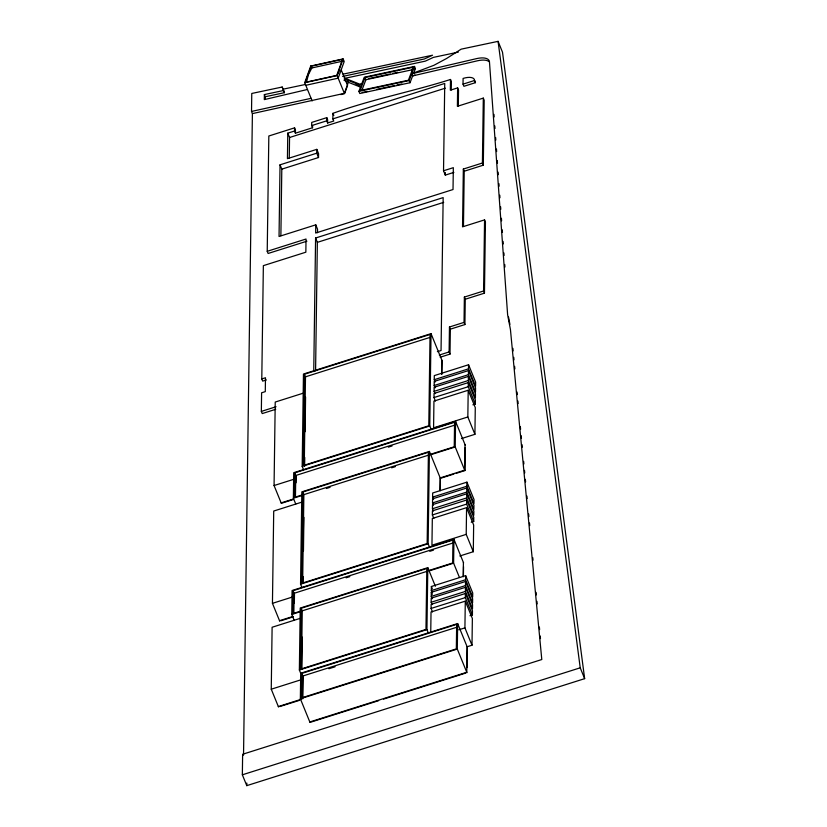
<?xml version="1.0" encoding="UTF-8"?>
<svg xmlns="http://www.w3.org/2000/svg" width="827" height="827" viewBox="0 0 827 827"><rect width="100%" height="100%" fill="white"/><g stroke="black" fill="none" stroke-linecap="round" stroke-linejoin="round"><path stroke-width="1.24" d="M414.968 74.968L412.652 75.846L411.763 73.675L433.803 65.354L446.611 58.469L461.156 49.165L498.081 41.35L502.506 52.194L584.648 678.657L246.777 785.65L242.352 774.806L242.631 754.265L541.788 659.532L510.435 329.497L507.633 314.901L489.439 61.549A16.736 7.309 -22.2 0 0 476.89 58.541L411.732 73.758L412.621 75.929L410.037 82.731L359.786 93.513L358.897 91.342L361.585 84.282L359.187 84.799L347.485 80.126L346.492 82.855M243.531 755.144L252.4 113.609L251.522 111.449L251.77 93.461L282.162 87.031L284.488 92.676L265.271 96.738L265.229 99.261M246.777 785.65L246.808 783.066M284.488 92.676L283.599 90.505L264.382 94.578L264.309 99.612L307.148 89.554M275.722 409.293L262.221 413.572L261.342 411.401L261.601 392.794L265.291 391.626L265.477 377.763L261.787 378.931L262.676 381.102L266.366 379.934M261.787 378.931L263.358 265.653L305.845 252.194L306.031 239.024L267.224 251.315L268.113 253.475L306.91 241.195M267.224 251.315L268.827 136L294.577 127.844L295.456 130.015L295.415 133.188L312.554 127.761L312.585 125.642M278.513 706.982L271.256 689.201L272.114 627.259L300.263 618.338M279.702 621.129L272.445 603.348L273.716 511.045L301.876 502.123M293.564 499.446L281.325 503.323L274.068 485.542L275.226 402.056L303.385 393.135M294.577 127.844L294.536 131.017L287.786 133.157L287.434 158.66L316.813 149.356L316.762 153.191L280.033 164.821L279.04 236.47L315.769 224.841L317.537 229.182L317.485 232.687M280.88 235.695L281.8 169.153L280.033 164.821M289.274 157.895L289.553 137.489L287.786 133.157M294.143 620.281L291.755 614.42L292.086 590.519L453.94 539.266L463.585 562.898M295.756 504.067L293.368 498.216L293.719 472.703L455.574 421.45L465.219 445.091M453.661 541.788L452.958 540.062L293.058 590.695L292.748 613.624L300.118 611.287M455.295 423.982L454.581 422.246L294.691 472.879L294.35 497.42L301.731 495.084M293.843 613.686L294.123 593.29L293.058 590.695M295.446 497.44L295.756 475.484L294.691 472.879M294.35 603.079L294.474 594.158M296.014 482.813L296.107 476.352M378.652 700.655L309.991 722.405L300.346 698.763L300.697 673.261L299.364 670.015L300.222 608.072L427.797 567.673L435.395 586.281M301.886 587.418L300.552 584.162L301.834 491.858L429.409 451.459L440.377 478.347L440.202 490.814M303.509 469.602L302.186 466.356L303.457 374.052L431.032 333.653L442.011 360.541L441.814 374.435M301.193 608.248L300.356 669.219L425.967 629.43L426.815 568.469L301.193 608.248L302.258 610.843L301.452 669.281M302.806 492.034L301.545 583.366L427.156 543.587L428.417 452.255L302.806 492.034L303.86 494.639L302.641 583.397M304.429 374.228L303.168 465.56L428.789 425.781L430.05 334.449L304.429 374.228L305.494 376.823L304.264 465.591M301.669 673.436L301.328 697.967L456.328 648.885L456.669 624.354L301.669 673.436L302.734 676.041L302.424 697.988M301.824 668.878L302.258 637.121M303.013 582.973L303.095 576.543M303.457 550.813L303.912 517.371M304.615 466.449L304.75 457.445M305.101 431.725L305.577 396.991M302.775 698.856L303.085 676.91M312.554 127.761L311.676 125.59L311.717 122.417L326.779 117.651L327.657 119.822L327.616 122.985L333.736 121.052L332.857 118.881L332.93 113.34C371.364 99.436 411.608 91.787 450.498 79.485L451.377 81.656L451.263 89.978M313.743 371.54L315.583 238.021L443.158 197.612L441.049 350.524L437.369 351.692M315.769 224.841L315.656 233.038L453.02 189.538L453.33 167.674L443.53 170.775L445.298 175.107L453.868 172.398M315.583 370.847L317.351 242.352L315.583 238.021M281.8 169.153L318.529 157.523L318.581 153.688L316.813 149.356M327.616 122.985L326.737 120.825L326.779 117.651M428.272 632.862L426.939 629.605L427.797 567.673M429.461 547.019L428.128 543.763L429.409 451.459M431.084 429.203L429.761 425.957L431.032 333.653M430.743 632.355L431.032 612.001L465.291 601.146L472.362 618.493L472 645.215L467.121 646.755L466.769 672.268L309.815 721.971M432.49 611.918L431.074 608.445L431.136 604.351L465.394 593.497L472.475 610.843L472.413 614.947L469.963 615.722M432.107 604.568L431.167 602.252L431.218 598.148L465.477 587.304L472.558 604.651L472.496 608.755L465.425 591.408L465.477 587.304M432.19 598.738L431.239 596.422L431.301 592.318L465.56 581.474L472.641 598.82L472.579 602.924L465.498 585.578L465.56 581.474M432.273 592.907L431.322 590.592L431.384 586.488L465.642 575.644L472.724 592.99L472.662 597.094L465.58 579.748L465.642 575.644M433.782 518.415L432.366 514.952L432.428 510.848L466.686 500.004L473.768 517.351L473.706 521.444L471.256 522.219M433.4 511.065L432.459 508.76L432.511 504.656L466.769 493.802L473.85 511.148L473.788 515.252L466.717 497.906L466.769 493.802M433.482 505.235L432.542 502.93L432.593 498.826L466.852 487.982L473.933 505.328L473.871 509.422L466.79 492.075L466.852 487.982M433.565 499.405L432.614 497.099L432.676 492.995L466.935 482.151L474.016 499.498L473.954 503.591L466.873 486.245L466.935 482.151M435.405 401.023L433.989 397.549L434.051 393.456L468.309 382.601L475.391 399.948L475.329 404.052L472.879 404.827M435.023 393.673L434.082 391.357L434.134 387.253L468.392 376.409L475.473 393.755L475.411 397.859L468.34 380.513L468.392 376.409M435.105 387.842L434.154 385.527L434.216 381.423L468.475 370.579L475.556 387.925L475.494 392.029L468.413 374.683L468.475 370.579M435.188 382.012L434.237 379.696L434.299 375.603L468.558 364.748L475.639 382.095L475.577 386.199L468.495 368.852L468.558 364.748M443.53 170.775L444.74 83.455L332.857 118.881M440.026 490.39L440.202 477.913L464.681 470.16L465.043 444.657M441.639 374L441.825 360.107M445.298 175.107L445.339 172.543M450.498 79.485L450.343 90.184L457.641 87.879L458.53 90.04L458.303 106.021M440.181 357.212L450.002 354.111L449.113 351.94L449.464 326.996L464.03 322.385L464.371 297.069L483.578 290.99L484.56 219.879L462.541 226.846L463.337 169.059L482.41 163.012L483.309 98.103L457.393 106.311L457.641 87.879M450.002 354.111L450.343 329.167L449.464 326.996M452.958 540.062L452.638 562.991L429.265 570.392M454.581 422.246L454.24 446.787L429.647 454.571M459.398 577.349L453.609 563.166L453.94 539.266M456.297 473.302L464.867 470.594L455.222 446.962L455.574 421.45M463.027 84.147L463.099 78.431A12.25 5.355 -22.2 0 1 474.543 80.498L475.432 82.669L463.906 86.308L463.027 84.147L474.543 80.498M466.945 672.702L457.3 649.061L457.651 623.558L300.697 673.261M463.461 226.453L464.216 171.23L463.337 169.059M450.343 329.167L464.908 324.556L465.26 299.24L464.371 297.069M463.213 576.305L463.409 562.463M463.399 576.739L463.533 566.671M464.867 470.594L465.177 447.634M472 645.215L464.919 627.869L465.291 601.146M472.413 614.947L465.332 597.601L465.394 593.497M466.211 534.376L466.583 507.654L432.325 518.498L431.952 545.22L466.211 534.376L473.292 551.723L459.833 555.982M473.706 521.444L466.624 504.098L466.686 500.004M467.834 416.973L468.206 390.251L433.948 401.105L433.575 427.817L467.834 416.973L474.915 434.32L461.456 438.579M475.329 404.052L468.247 386.705L468.309 382.601M467.017 667.596L467.296 647.19L457.651 623.558M473.292 551.723L473.654 525L466.583 507.654M474.915 434.32L475.277 407.597L468.206 390.251M464.216 171.23L483.299 165.183L484.188 100.274L483.309 98.103M465.26 299.24L484.457 293.161L485.439 222.039L484.56 219.879M306.6 81.728L308.388 74.709L311.831 67.959L311.117 66.222L342.554 59.296L343.267 61.022L311.831 67.959M338.336 73.624L339.525 68.951M312.151 100.915L304.718 82.7L310.735 66.057L343.133 58.913L344.197 61.518L338.181 78.162L305.783 85.305M311.117 66.222L305.297 82.328L336.734 75.402L342.554 59.296M341.189 69.84L347.557 85.46L344.549 93.782L337.116 75.567L343.133 58.913M347.485 80.126L348.363 82.286L344.373 93.348L252.4 113.609M365.027 77.542L360.065 90.598L408.393 80.229L413.355 67.173L365.027 77.542L365.906 79.712L361.854 90.391M410.037 82.731L409.148 80.56L414.523 66.429L364.273 77.211L361.792 83.744L359.766 84.168L345.179 78.348L344.373 78.875L345.252 81.046M413.831 72.735L415.402 68.6L414.523 66.429M311.676 125.59L326.737 120.825M289.553 137.489L445.288 88.179M317.351 242.352L443.706 202.346M305.494 376.823L429.875 337.437M261.342 411.401L276.063 406.739M439.302 355.052L449.113 351.94M434.237 379.696L468.495 368.852M434.154 385.527L468.413 374.683M434.082 391.357L468.34 380.513M433.989 397.549L468.247 386.705M302.186 466.356L429.761 425.957M295.756 475.484L455.646 424.851M388.349 447.138L392.039 445.97M274.068 485.542L293.657 479.34M303.86 494.639L428.252 455.243M293.368 498.216L301.938 495.497M430.733 454.716L455.222 446.962M326.386 488.488L330.076 487.31M391.657 467.813L395.347 466.645M281.149 502.888L293.389 499.012M440.377 478.347L453.847 474.078M432.614 497.099L466.873 486.245M432.542 502.93L466.79 492.075M432.459 508.76L466.717 497.906M432.366 514.952L466.624 504.098M300.552 584.162L428.128 543.763M294.123 593.29L454.013 542.657M346.131 577.804L349.821 576.636M429.771 551.32L433.462 550.151M272.445 603.348L292.024 597.146M302.258 610.843L426.639 571.457M291.755 614.42L300.325 611.711M429.13 570.919L453.609 563.166M279.516 620.695L292.985 616.435M280.922 620.746L293.161 616.87M431.322 590.592L465.58 579.748M431.239 596.422L465.498 585.578M431.167 602.252L465.425 591.408M431.074 608.445L465.332 597.601M299.364 670.015L426.939 629.605M302.734 676.041L456.494 627.342M328.919 668.723L335.069 666.779M271.256 689.201L300.635 679.897M458.799 629.802L464.919 627.869M300.346 698.763L457.3 649.061M278.337 706.547L301.597 699.177M279.733 706.589L299.322 700.386M383.563 699.104L465.715 673.085M242.352 774.806L580.223 667.813L498.081 41.35M412.621 75.929L477.779 60.712A16.736 7.309 -22.2 0 1 489.139 61.674M304.718 82.7L337.116 75.567M343.98 80.25L346.43 79.702L344.373 78.875M251.522 111.449L311.097 98.32M340.807 94.598L343.308 94.051M368.925 78.565L390.282 73.985M392.794 73.448L397.818 72.373M411.639 69.406L415.402 68.6M365.906 79.712L413.004 69.602M358.897 91.342L409.148 80.56M362.185 92.5L367.147 91.435M377.06 89.316L394.407 85.594M396.888 85.057L401.85 83.992M342.626 76.435L424.427 58.965L432.531 55.213L343.133 74.13M344.776 78.338L425.316 61.136L433.41 57.383L458.303 52.122M305.06 84.54L283.051 89.192L282.162 87.031M356.168 84.55L359.528 85.894M348.363 82.286L360.065 86.959L359.187 84.799M482.41 163.012L483.299 165.183M483.578 290.99L484.457 293.161M464.03 322.385L464.908 324.556M580.223 667.813L584.648 678.657M332.93 113.34L333.819 115.501M310.735 66.057L311.448 67.793M316.762 153.191L318.529 157.523M294.536 131.017L295.415 133.188M264.382 94.578L265.271 96.738M431.384 586.488L432.325 588.803M431.301 592.318L432.242 594.634M508.522 317.061L509.918 324.36M512.905 348.353L513.153 350.927M513.763 357.347L514.001 359.91M514.611 366.34L514.859 368.904M517.051 392.019L517.299 394.593M517.909 401.012L518.157 403.576M520.348 426.691L520.596 429.265M521.206 435.684L521.444 438.248M522.054 444.668L522.302 447.242M523.646 461.363L523.884 463.937M524.494 470.356L524.742 472.92M525.352 479.35L525.6 481.914M526.933 496.045L527.181 498.609M528.649 514.022L528.887 516.586M529.497 523.005L529.745 525.579M532.795 557.677L533.033 560.251M536.092 592.359L536.33 594.923M536.94 601.343L537.188 603.917M539.38 627.031L539.628 629.595M540.238 636.015L540.476 638.589M493.967 114.374L494.153 116.938M494.794 125.921L494.98 128.485M495.621 137.468L495.807 140.032M496.458 149.015L496.634 151.579M497.285 160.562L497.472 163.126M498.112 172.109L498.299 174.673M498.939 183.646L499.126 186.22M499.766 195.193L499.953 197.756M500.593 206.74L500.78 209.303M501.431 218.287L501.607 220.85M502.258 229.834L502.444 232.397M503.085 241.381L503.271 243.944M503.912 252.928L504.098 255.491M504.739 264.464L504.925 267.038M474.595 80.767A12.25 5.355 -22.2 0 1 475.432 82.669"/></g></svg>
